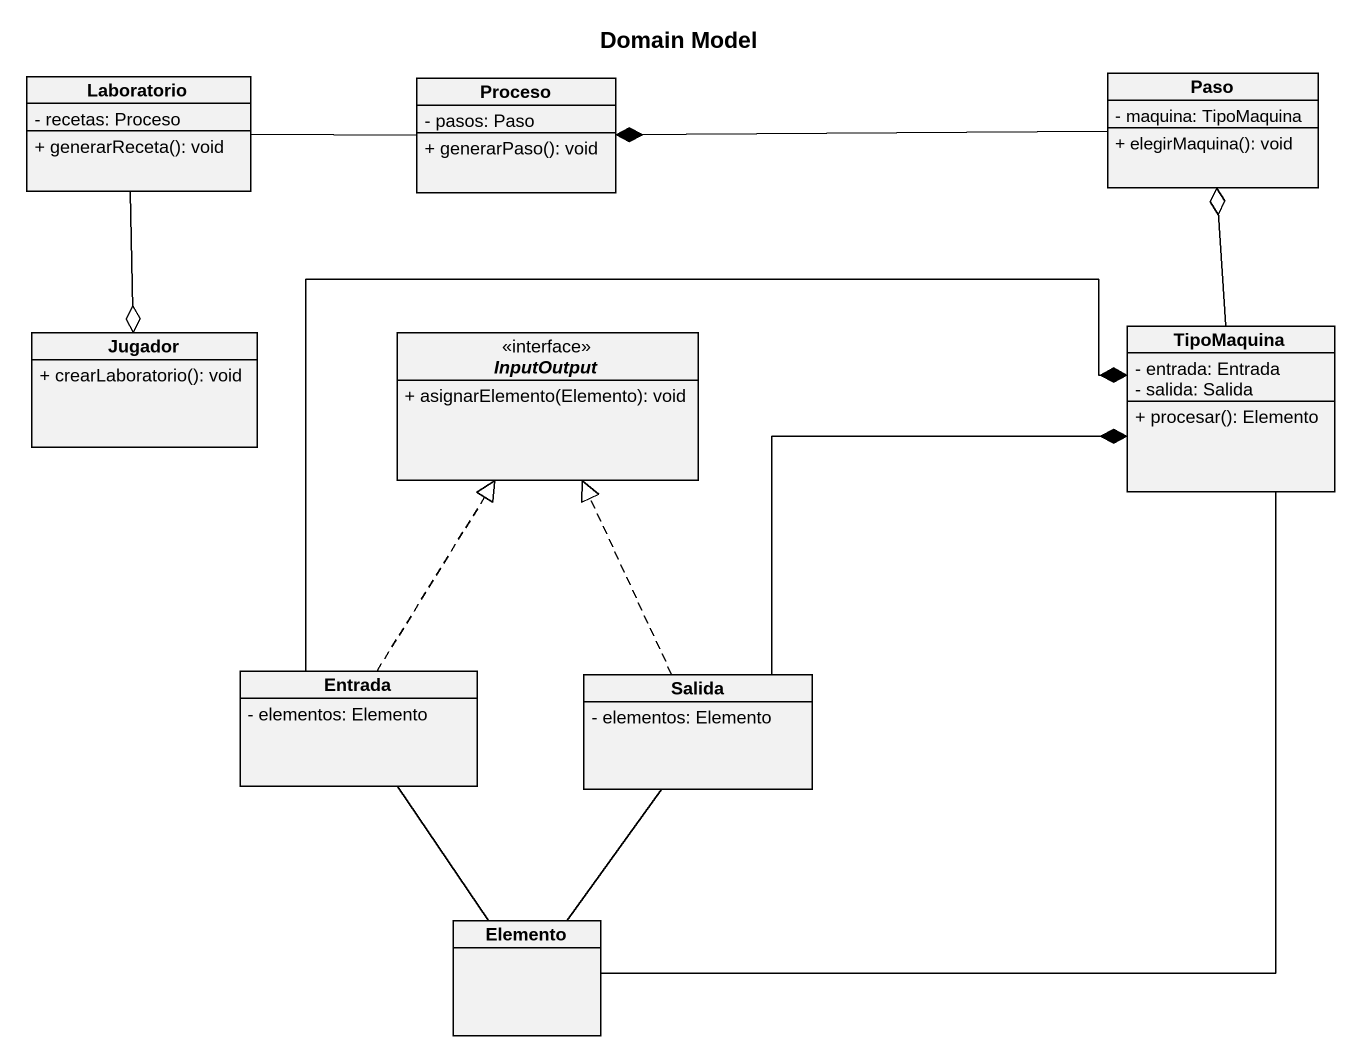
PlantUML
@startuml
title Domain Model
hide circle
hide empty members
skinparam classAttributeIconSize 0
class Laboratorio {
  - recetas: Proceso
  + generarReceta(): void
}
class Proceso {
  - pasos: Paso
  + generarPaso(): void
}
class Paso {
  - maquina: TipoMaquina
  + elegirMaquina(): void
}
class Jugador {
  + crearLaboratorio(): void
}
interface InputOutput <<interface>> {
  + asignarElemento(Elemento): void
}
class TipoMaquina {
  - entrada: Entrada
  - salida: Salida
  + procesar(): Elemento
}
class Entrada {
  - elementos: Elemento
}
class Salida {
  - elementos: Elemento
}
class Elemento
Laboratorio --o Jugador
Proceso -left- Laboratorio
Paso -left-* Proceso
TipoMaquina -up-o Paso
Entrada .up.|> InputOutput
Entrada -right-* TipoMaquina
Entrada -- Elemento
Salida .up.|> InputOutput
Salida -up-* TipoMaquina
Salida -- Elemento
Elemento -up- TipoMaquina
@enduml
